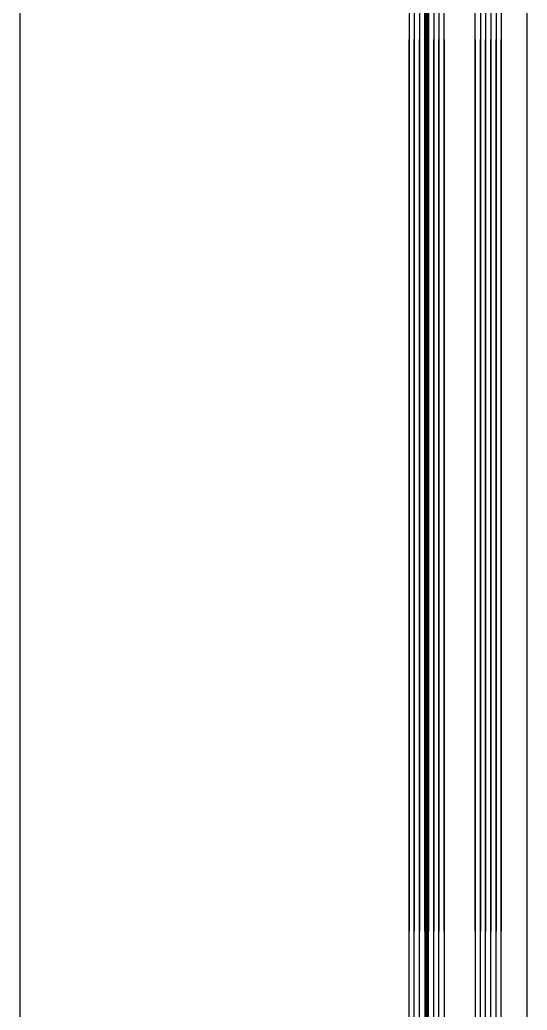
# Model space of a CAD drawing. Header units: millimetres. Extents: x 434053 to 1059003, y -2417481 to 936527.
# Drawn here: x 640919.6 to 641115.1, y -2240191.6 to -2239809.9 of the extents above; entities that cross this region are included whole.
import ezdxf

# ---------------------------------------------------------------- set-up
doc = ezdxf.new("R2010")
doc.units = ezdxf.units.MM
doc.header["$LTSCALE"] = 1000
doc.header["$MEASUREMENT"] = 0
doc.linetypes.add('HIDDEN', pattern=[9.524999999999999, 6.35, -3.175])
for name, color, linetype in [('EXTRUSION-V', 141, 'Continuous'), ('GLASS', 1, 'Continuous'), ('GLASS-V', 11, 'Continuous'), ('HZHZNEWPLOTLAYER#@$TT', 7, 'Continuous'), ('SILICONE', 8, 'Continuous'), ('SILICONE-V', 9, 'Continuous')]:
    doc.layers.add(name, color=color, linetype=linetype)

# ---------------------------------------------------------------- blocks, each defined once
blk = doc.blocks.new('*U426')
at = {"layer": 'GLASS-V'}
h = blk.add_hatch(dxfattribs=at)
h.set_pattern_fill('HONEY', color=256, scale=10, angle=90.00000000005129, style=0)
h.set_pattern_definition([(90, (-8261.037964080388, 34583.19708774189), (1.082531749998322, 1.875000000000968), [1.25, -2.5]), (330.0000000000513, (-8261.037964080388, 34583.19708774189), (1.0825317570975, -1.874999995902255), [1.249999999999999, -2.499999999999999]), (30.00000000005117, (-8261.037964080388, 34583.19708774189), (2.165063507095822, 4.098712834856191e-09), [-2.5, 1.25])])
edge = h.paths.add_edge_path()
edge.add_arc((14.79910929997827, 12.25000000001327), 0.1999999999812534, 218.0000000213002, 270.000000021352, ccw=False)
edge.add_line((14.64150714931748, 12.12686770490109), (13.34239784976671, 13.78965178224462))
edge.add_arc((13.50000000039878, 13.91278407727521), 0.1999999999083822, 180.000000015861, 218.0000000079473, ccw=False)
edge.add_line((13.3000000004904, 13.91278407721984), (13.29999999999927, 17.49999999999272))
edge.add_line((13.29999999999927, 17.49999999999272), (13.30000000049768, 21.08721592276561))
edge.add_arc((13.5000000005751, 21.08721592276845), 0.2000000000774289, 142.0000000087279, 180.0000000008142, ccw=False)
edge.add_line((13.34239784977399, 21.21034821785724), (14.64150714932475, 22.87313229507708))
edge.add_arc((14.79910930010489, 22.75000000002311), 0.2000000000394618, 90.00000001283718, 142.0000000128887, ccw=False)
edge.add_line((14.79910930006008, 22.95000000006257), (19.5, 22.9500000000553))
edge.add_arc((19.49999999997081, 22.75000000001447), 0.2000000000408306, -8.31317947813659e-09, 89.99999999163788, ccw=False)
edge.add_line((19.70000000001164, 22.74999999998545), (19.70000000000437, 12.24999999998545))
edge.add_arc((19.50000000002174, 12.25000000001464), 0.199999999982623, 269.99999999168676, 359.99999999163794, ccw=False)
edge.add_line((19.49999999999272, 12.05000000003201), (14.79910930005281, 12.05000000003201))
at = {"layer": 'SILICONE'}
h = blk.add_hatch(dxfattribs=at)
h.set_pattern_fill('DOTS', color=256, scale=3, angle=180.0000000000513, style=0)
h.set_pattern_definition([(180.0000000000513, (-2314.462927372681, 32414.28559859428), (-0.09374999999983223, -0.1875000000000839), [0, -0.1875])])
edge = h.paths.add_edge_path()
edge.add_arc((-1.941122037311656, 22.29360796127968), 14.98974681236925, -4.61622269054061, 4.616222691750124, ccw=False)
edge.add_arc((13.47346561249102, 21.09635244526662), 0.4735537580721675, 140.894493704969, 181.1055062821419, ccw=False)
edge.add_line((13.10599462369282, 21.39504666043649), (14.40510392324359, 23.05783073766361))
edge.add_arc((14.79910930004684, 22.74999999998005), 0.5000000000126767, 89.99999999806562, 141.9999999981204, ccw=False)
edge.add_line((14.79910930006372, 23.24999999999272), (14.79910930006372, 23.49999999999272))
edge.add_line((14.79910930006372, 23.49999999999272), (13.0000000004693, 23.49999999999272))
h = blk.add_hatch(dxfattribs=at)
h.set_pattern_fill('DOTS', color=256, scale=3, angle=270.0000000000513, style=0)
h.set_pattern_definition([(270, (-2314.462927372681, 32414.28559859428), (0.1875000000000839, -0.09374999999983223), [0, -0.1875])])
edge = h.paths.add_edge_path()
edge.add_arc((-1.941122037320786, 12.70639203884472), 14.98974681236928, 355.3837773081634, 364.6162226904543)
edge.add_arc((13.47346561248374, 13.90364755483525), 0.4735537580721675, 178.8944937178581, 219.105506295031)
edge.add_line((13.10599462368555, 13.60495333966537), (14.40510392323631, 11.94216926231456))
edge.add_arc((14.79910930003028, 12.24999999999803), 0.50000000000531, 218.0000000025261, 270.0000000025807)
edge.add_line((14.79910930005281, 11.74999999999272), (14.79910930005281, 11.49999999999272))
edge.add_line((14.79910930005281, 11.49999999999272), (13.00000000045839, 11.50000000010914))
at = {"layer": 'SILICONE-V'}
h = blk.add_hatch(dxfattribs=at)
h.set_pattern_fill('ANSI37', color=256, scale=20, angle=135.0000000000513, style=0)
h.set_pattern_definition([(180.0000000000513, (-8259.037964080173, 34605.19708774189), (2.236993838300213e-12, -2.5), []), (270, (-8259.037964080173, 34605.19708774189), (2.5, 2.236993838300213e-12), [])])
edge = h.paths.add_edge_path()
edge.add_line((-1.178588718175888e-06, 24.49999986984767), (-1.091393642127514e-11, 10.5))
edge.add_line((-1.091393642127514e-11, 10.5), (0.9999999997562554, 11.5))
edge.add_line((0.9999999997562554, 11.5), (13.00000000045839, 11.50000000115688))
edge.add_arc((-2.77388727136618, 12.7321067786348), 15.82193435630852, 355.533664682018, 364.4663353396363)
edge.add_line((12.99999999999272, 13.96421356207429), (13, 21.03578643802757))
edge.add_arc((-1.768796351073247, 22.2678932218228), 14.82010232036705, 355.2310656027148, 364.7689343754618)
edge.add_line((13.0000000004693, 23.49999999999272), (0.9999999997671694, 23.5))
edge.add_line((0.9999999997671694, 23.5), (-1.178588718175888e-06, 24.49999986984767))
at = {"layer": 'GLASS'}
for points in [[(574.9562774507672, 23.49999998694507), (1.000000000014552, 23.5), (1.455191522836685e-11, 24.5), (2.182787284255028e-11, 32.5), (1.000000000021828, 33.5), (574.9562774507726, 33.49999998695235)], [(574.9562774507563, 11.49999998695235), (1.000000000003638, 11.5), (3.637978807091713e-12, 10.5), (-3.637978807091713e-12, 6.5), (0.999999999996362, 5.5), (574.9562774507453, 5.49999998694507)], [(574.9562774507563, 3.999999986952345), (1.000000000003638, 4), (3.637978807091713e-12, 3), (-3.637978807091713e-12, -1), (0.999999999996362, -2), (574.9562774507453, -2.000000013054931)]]:
    blk.add_lwpolyline(points, dxfattribs=at)
at = {"layer": 'GLASS-V'}
for p, q in [((2.182787284255028e-11, 31.5), (574.9562774507708, 31.49999998695234)), ((1.818989403545856e-11, 29.50000000000728), (574.9562774507708, 29.49999998695234)), ((1.818989403545856e-11, 27.5), (574.956277450769, 27.49999998695234)), ((1.818989403545856e-11, 25.5), (574.9562774507672, 25.49999998695234)), ((20, 20.66642135647999, -1.7978881e-09), (19.70000000001164, 20.6664213565964, -1.7978881e-09)), ((19.99999999976717, 20.08357864349091, -1.7978881e-09), (19.70000000001164, 20.08357864349091, -1.7978881e-09)), ((19.99999999975989, 14.9164213565964, -1.7978881e-09), (19.70000000000437, 14.9164213565964, -1.7978881e-09)), ((19.99999999999272, 14.33357864349091, -1.7978881e-09), (19.70000000000437, 14.33357864349091, -1.7978881e-09)), ((3.637978807091713e-12, 9.5), (574.9562774507544, 9.49999998694507)), ((0, 7.5), (574.9562774507472, 7.49999998694507)), ((3.637978807091713e-12, 2), (574.9562774507544, 1.999999986945069)), ((0, 0), (574.9562774507472, -1.30549310390883e-08))]:
    blk.add_line(p, q, dxfattribs=at)
for points in [[(12.99999999999636, 17.49999999999272), (13.00000000049477, 21.08721592288202, -0.1673426090458938), (13.10599462369282, 21.39504666043649), (14.40510392324359, 23.05783073766361, -0.2308681911258128), (14.79910930006372, 23.24999999999272), (19.50000000000364, 23.24999999998545, -0.4142135623728181), (20, 22.74999999998545), (19.99999999999636, 17.49999999998545), (19.99999999999272, 12.24999999998545, -0.4142135623728182), (19.49999999999272, 11.74999999998545), (14.79910930005281, 11.74999999999272, -0.2308681911258127), (14.40510392323631, 11.94216926231456), (13.10599462368555, 13.60495333966537, -0.1673426090458939), (13.00000000048749, 13.91278407721984)], [(14.79910930005281, 12.05000000003201, -0.2308681911258009), (14.64150714931748, 12.12686770490109), (13.34239784976671, 13.78965178224462, -0.1673426090459228), (13.3000000004904, 13.91278407721984), (13.29999999999927, 17.49999999999272), (13.30000000049768, 21.08721592276561, -0.1673426090459228), (13.34239784977399, 21.21034821785724), (14.64150714932475, 22.87313229507708, -0.2308681911258008), (14.79910930006008, 22.95000000006257), (19.5, 22.9500000000553, -0.4142135623728455), (19.70000000001164, 22.74999999998545), (19.70000000000437, 12.24999999998545, -0.4142135623728457), (19.49999999999272, 12.05000000003201)]]:
    blk.add_lwpolyline(points, format="xyb", close=True, dxfattribs=at)
at = {"layer": 'GLASS-V', "linetype": 'HIDDEN', "const_width": 1.499999999999999}
blk.add_lwpolyline([(1, 4.75), (574.9562774507563, 4.750171035788255)], dxfattribs=at)
at = {"layer": 'SILICONE'}
for points in [[(-1.178588718175888e-06, 24.49999986984767), (-1.091393642127514e-11, 10.5), (0.9999999997562554, 11.5), (13.00000000045839, 11.50000000115688, 0.0389958772070897), (12.99999999999272, 13.96421356207429), (13, 21.03578643802757, 0.0416408462732699), (13.0000000004693, 23.49999999999272), (0.9999999997671694, 23.5)], [(13.0000000004693, 23.49999999999272, -0.0403059478358171), (13.00000000049477, 21.08721592288202, -0.1772764773543967), (13.10599462369282, 21.39504666043649), (14.40510392324359, 23.05783073766361, -0.2308681911258145), (14.79910930006372, 23.24999999999272), (14.79910930006372, 23.49999999999272)], [(13.00000000045839, 11.50000000010914, 0.040305947835817), (13.00000000048749, 13.91278407721984, 0.1772764773543967), (13.10599462368555, 13.60495333966537), (14.40510392323631, 11.94216926231456, 0.2308681911258146), (14.79910930005281, 11.74999999999272), (14.79910930005281, 11.49999999999272)]]:
    blk.add_lwpolyline(points, format="xyb", close=True, dxfattribs=at)
blk = doc.blocks.new('*U423')
at = {"layer": 'GLASS'}
for points in [[(829.7572909078596, 23.49999998115957), (1.000000000014552, 23.5), (1.455191522836685e-11, 24.5), (2.182787284255028e-11, 32.5), (1.000000000021828, 33.5), (829.757290907865, 33.49999998116684)], [(829.7572909078486, 11.49999998116685), (1.000000000003638, 11.5), (3.637978807091713e-12, 10.5), (-3.637978807091713e-12, 6.5), (0.999999999996362, 5.5), (829.7572909078377, 5.499999981159569)], [(829.7572909078486, 3.999999981166845), (1.000000000003638, 4), (3.637978807091713e-12, 3), (-3.637978807091713e-12, -1), (0.999999999996362, -2), (829.7572909078377, -2.000000018840431)]]:
    blk.add_lwpolyline(points, dxfattribs=at)
at = {"layer": 'GLASS-V'}
for p, q in [((2.182787284255028e-11, 31.5), (829.7572909078632, 31.49999998116685)), ((1.818989403545856e-11, 29.50000000000728), (829.7572909078632, 29.49999998116685)), ((1.818989403545856e-11, 27.5), (829.7572909078614, 27.49999998116685)), ((1.818989403545856e-11, 25.5), (829.7572909078596, 25.49999998116685)), ((3.637978807091713e-12, 9.5), (829.7572909078468, 9.49999998115957)), ((0, 7.5), (829.7572909078395, 7.499999981159569)), ((3.637978807091713e-12, 2), (829.7572909078468, 1.999999981159569)), ((0, 0), (829.7572909078395, -1.884043124115732e-08))]:
    blk.add_line(p, q, dxfattribs=at)
at = {"layer": 'GLASS-V', "linetype": 'HIDDEN', "const_width": 1.499999999999999}
blk.add_lwpolyline([(1, 4.75), (829.7572909078486, 4.750171030002754)], dxfattribs=at)
blk = doc.blocks.new('20221206.181723')
at = {"layer": 'EXTRUSION-V'}
blk.add_line((195.4999691626581, 0, -6.746124249023133e-08), (195.4999691626581, 1810.571567322986, -6.746124249023129e-08), dxfattribs=at)
at = {"layer": 'EXTRUSION-V', "elevation": -6.746124249023129e-08}
blk.add_lwpolyline([(0, 2700.571652348503), (0, 0)], dxfattribs=at)
at = {"color": 0, "linetype": 'ByBlock', "rotation": 270}
blk.add_blockref('*U426', (151.9999306282843, 1840.571571297085, -6.746124249023129e-08), dxfattribs=at)
at = {"color": 0, "linetype": 'ByBlock', "xscale": -1, "rotation": 270}
blk.add_blockref('*U423', (151.9999999965366, 779.5716501010156, -2.723429666302382e-08), dxfattribs=at)
blk = doc.blocks.new('A$C6AE5520D')
blk.add_blockref('20221206.181723', (15027.23600024133, 14954.56504258235))

msp = doc.modelspace()

# ---------------------------------------------------------------- block references
at = {"layer": 'HZHZNEWPLOTLAYER#@$TT'}
msp.add_blockref('A$C6AE5520D', (625892.3158360333, -2256381.346538838), dxfattribs=at)

doc.saveas('drawing.dxf')
